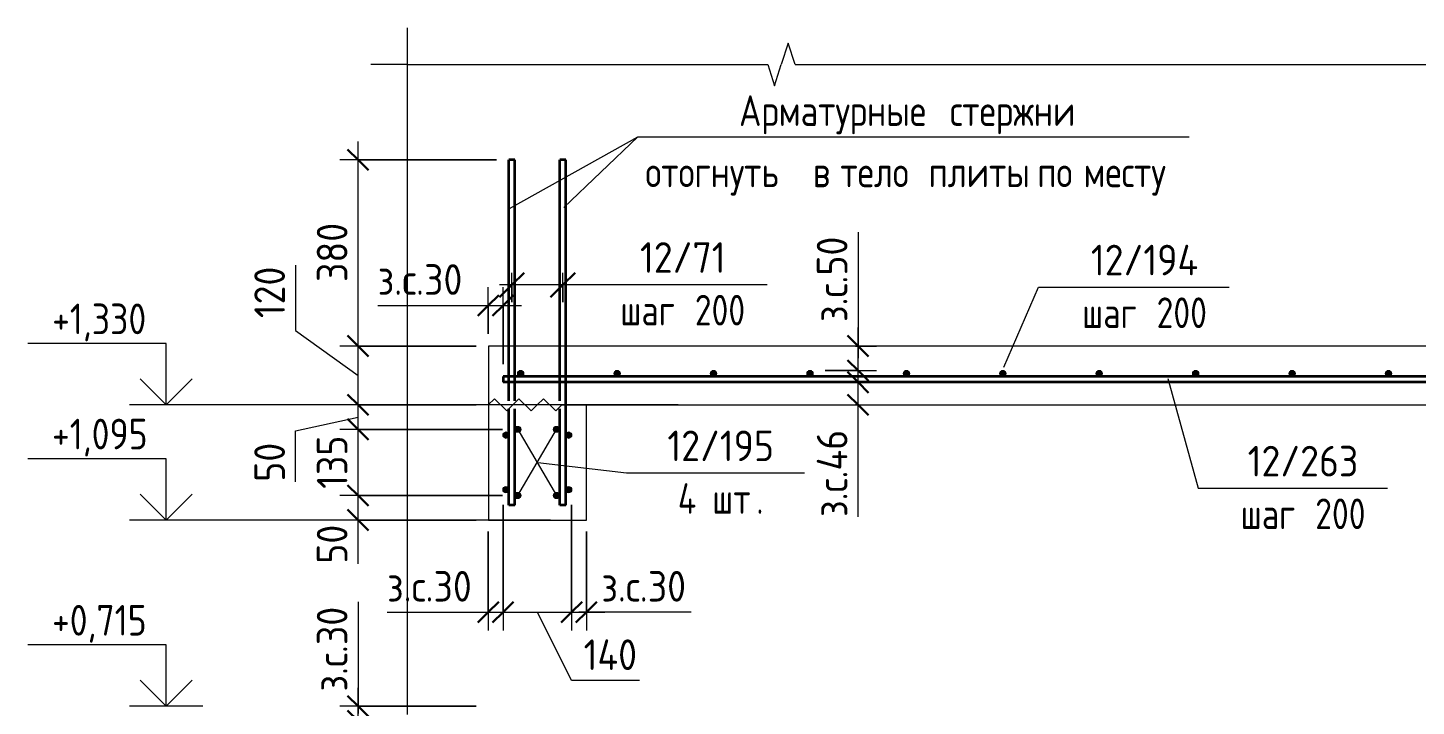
# Model space of a CAD drawing. Header units: millimetres. Extents: x 67134 to 121466, y -4758 to 13821.
# Drawn here: x 103152 to 105986, y 715 to 2099 of the extents above; entities that cross this region are included whole.
import ezdxf

# ---------------------------------------------------------------- set-up
doc = ezdxf.new("R2010")
doc.units = ezdxf.units.MM
for name, color, linetype, lineweight in [('AA_Dim', 7, 'Continuous', 9), ('AA_Dim-25', 7, 'Continuous', 9), ('AA_Linii', 7, 'Continuous', 9), ('AA_Oformlenie', 7, 'Continuous', 9), ('AA_Vinoska', 7, 'Continuous', 9), ('AA_Visotnaya otmetka', 7, 'Continuous', 9), ('AF_Perekritie_Опалубка', 253, 'Continuous', 20), ('AF_Stena_Опалубка', 253, 'Continuous', 20), ('KR_Armatura', 7, 'Continuous', 20), ('KR_Armatura_Tonkie', 7, 'Continuous', 20)]:
    doc.layers.add(name, color=color, linetype=linetype, lineweight=lineweight)
doc.styles.add('GOST Common_1', font='GOST Common.ttf', dxfattribs={"width": 0.85, "height": 62.5})
doc.styles.add('ISOCPEUR_6', font='isocpeur.ttf', dxfattribs={"width": 0.85, "height": 62.5})
doc.styles.add('ISOCPEUR_7', font='isocpeur.ttf', dxfattribs={"width": 0.9, "height": 62.5})
doc.styles.add('ISOCPEUR_8', font='isocpeur.ttf', dxfattribs={"width": 0.8, "height": 62.5})
doc.dimstyles.new('00_Точн_3_знака__прозр__2', dxfattribs={"dimscale": 304.8, "dimtxt": 62.248823, "dimasz": 0.139436, "dimexe": 0.123031, "dimexo": 0.082021, "dimgap": 0.008202, "dimtad": 1, "dimdec": 3, "dimrnd": 0.001, "dimdsep": 46, "dimtxsty": 'ISOCPEUR_7', "dimblk1": 'OBLIQUE', "dimblk2": 'OBLIQUE', "dimsah": 1, "dimcen": 0.09, "dimdle": 0.123031, "dimazin": 0, "dimtfac": 1, "dimtdec": 4, "dimtix": 1, "dimtmove": 1, "dimatfit": 3, "dimfxl": 1, "dimtvp": 1, "dimtolj": 1, "dimtzin": 0, "dimlwd": 18, "dimlwe": 18, "dimarcsym": 2})
doc.dimstyles.new('00_Точн_3_знака__прозр__3', dxfattribs={"dimscale": 304.8, "dimtxt": 62.248823, "dimasz": 0.139436, "dimexe": 0.123031, "dimexo": 0.082021, "dimgap": 0.008202, "dimtad": 1, "dimdec": 3, "dimrnd": 0.001, "dimdsep": 46, "dimtxsty": 'ISOCPEUR_7', "dimblk1": 'OBLIQUE', "dimblk2": 'OBLIQUE', "dimsah": 1, "dimcen": 0.09, "dimdle": 0.123031, "dimazin": 0, "dimtfac": 1, "dimtdec": 4, "dimtix": 1, "dimtmove": 0, "dimatfit": 3, "dimfxl": 1, "dimtvp": 1, "dimtolj": 1, "dimtzin": 0, "dimlwd": 18, "dimlwe": 18, "dimarcsym": 2})
doc.dimstyles.new('10_Раскладка_арматуры_с_засечками', dxfattribs={"dimscale": 304.8, "dimtxt": 0.18, "dimasz": 0.164042, "dimexe": 0.082021, "dimexo": 0, "dimgap": 0, "dimtad": 1, "dimdec": 3, "dimrnd": 0.001, "dimdsep": 46, "dimtxsty": 'ISOCPEUR_8', "dimblk1": 'OBLIQUE', "dimblk2": 'OBLIQUE', "dimsah": 1, "dimcen": 0.09, "dimdle": 0.082021, "dimazin": 0, "dimtfac": 1, "dimtdec": 4, "dimtix": 1, "dimtmove": 0, "dimatfit": 3, "dimfxl": 1, "dimtvp": 1, "dimtolj": 1, "dimtzin": 0, "dimlwd": 18, "dimlwe": 18, "dimarcsym": 2})

# ---------------------------------------------------------------- blocks, each defined once
blk = doc.blocks.new('Последовательность узлов - 3мм масшт20 маскировка-904226-1-1 Армирование')
at = {"layer": 'AA_Oformlenie'}
for p, q in [((-73455.1, 1330), (-73442.6, 1342.5)), ((-73417.6, 1317.5), (-73442.6, 1342.5)), ((-73405.1, 1330), (-73392.6, 1342.5)), ((-73367.6, 1317.5), (-73392.6, 1342.5)), ((-73355.1, 1330), (-73342.6, 1342.5)), ((-73317.6, 1317.5), (-73342.6, 1342.5)), ((-73405.1, 1330), (-73417.6, 1317.5)), ((-73355.1, 1330), (-73367.6, 1317.5)), ((-73305.1, 1330), (-73317.6, 1317.5))]:
    blk.add_line(p, q, dxfattribs=at)
blk = doc.blocks.new('011_Прямоугольник обрыва _ЭлУзла_ - 011_Прямоугольник обрыва _ЭлУзла_-4154538-1-1 Армирование')
at = {"layer": 'AA_Oformlenie'}
for p, q in [((-73620.1, 698), (-73620.1, 2024.5)), ((-73620.1, 2024.5), (-72884.9, 2024.5)), ((-72829.2, 2024.5), (-71359.5, 2024.5))]:
    blk.add_line(p, q, dxfattribs=at)
blk = doc.blocks.new('Высотные отметки - Стрелка вверх-400292-1-1 Армирование')
at = {"layer": 'AA_Vinoska'}
for p, q in [((-70172.5, -2825), (-69890, -2825)), ((-70172.5, -2950), (-70172.5, -2825)), ((-70172.5, -2950), (-70225.6, -2897)), ((-70172.5, -2950), (-70119.5, -2897)), ((-70247.5, -2950), (-70097.5, -2950))]:
    blk.add_line(p, q, dxfattribs=at)
blk = doc.blocks.new('DIMBLOCK73-1-1 Армирование')
at = {"layer": 'AA_Dim-25', "lineweight": 18}
for p, q in [((103826.3, 928.3), (103826.3, 720.1)), ((103826.3, 685), (103826.3, 752.5)), ((104067.1, 715), (103788.8, 715)), ((103826.3, 720.1), (103826.3, 700)), ((103826.3, 715), (104067.1, 715)), ((104109.1, 685), (103788.8, 685)), ((103826.3, 685), (104109.1, 685))]:
    blk.add_line(p, q, dxfattribs=at)
at = {"layer": 'AA_Dim-25', "lineweight": 30}
for p, q in [((103826.3, 715), (103805, 736.3)), ((103826.3, 715), (103847.5, 693.8)), ((103826.3, 685), (103805, 706.3)), ((103826.3, 685), (103847.5, 663.8))]:
    blk.add_line(p, q, dxfattribs=at)
at = {"layer": 'AA_Dim-25', "color": 0, "lineweight": 18, "insert": (103742.1, 745.1), "char_height": 62.5, "width": 219.786, "attachment_point": 1, "rotation": 90, "line_spacing_factor": 1.149209, "style": 'ISOCPEUR_7'}
blk.add_mtext('з.с.30', dxfattribs=at)
blk = doc.blocks.new('_Oblique')
at = {"color": 0, "linetype": 'ByBlock', "lineweight": -2}
blk.add_line((-0.5, -0.5), (0.5, 0.5), dxfattribs=at)
blk = doc.blocks.new('DIMBLOCK74-1-1 Армирование')
at = {"layer": 'AA_Dim-25', "lineweight": 30}
for p, q in [((103826.3, 1145), (103805, 1166.2)), ((103826.3, 1145), (103847.5, 1123.7)), ((103826.3, 1095), (103805, 1116.3)), ((103826.3, 1095), (103847.5, 1073.8))]:
    blk.add_line(p, q, dxfattribs=at)
at = {"layer": 'AA_Dim-25', "lineweight": 18}
for p, q in [((104121.1, 1145), (103788.8, 1145)), ((103826.3, 1057.5), (103826.3, 1145)), ((103826.3, 1145), (104121.1, 1145)), ((103826.3, 1109.8), (103826.3, 1120)), ((103826.3, 1005.8), (103826.3, 1109.8)), ((104067.1, 1095), (103788.8, 1095)), ((103826.3, 1095), (104067.1, 1095))]:
    blk.add_line(p, q, dxfattribs=at)
at = {"layer": 'AA_Dim-25', "color": 0, "lineweight": 18, "insert": (103742.1, 1005.8), "char_height": 62.5, "width": 94.81, "attachment_point": 1, "rotation": 90, "line_spacing_factor": 1.149209, "style": 'ISOCPEUR_7'}
blk.add_mtext('50', dxfattribs=at)
blk = doc.blocks.new('DIMBLOCK75-1-1 Армирование')
at = {"layer": 'AA_Dim-25', "lineweight": 18}
for p, q in [((104121.1, 1280), (103788.8, 1280)), ((103826.3, 1145), (103826.3, 1280)), ((103826.3, 1280), (104121.1, 1280)), ((104121.1, 1145), (103788.8, 1145)), ((103826.3, 1145), (104121.1, 1145))]:
    blk.add_line(p, q, dxfattribs=at)
at = {"layer": 'AA_Dim-25', "lineweight": 30}
for p, q in [((103826.3, 1280), (103805, 1301.2)), ((103826.3, 1280), (103847.5, 1258.7)), ((103826.3, 1145), (103805, 1166.2)), ((103826.3, 1145), (103847.5, 1123.7))]:
    blk.add_line(p, q, dxfattribs=at)
at = {"layer": 'AA_Dim-25', "color": 0, "lineweight": 18, "insert": (103742.1, 1158.6), "char_height": 62.5, "width": 129.286, "attachment_point": 1, "rotation": 90, "line_spacing_factor": 1.149209, "style": 'ISOCPEUR_7'}
blk.add_mtext('135', dxfattribs=at)
blk = doc.blocks.new('DIMBLOCK76-1-1 Армирование')
at = {"layer": 'AA_Dim-25', "lineweight": 30}
for p, q in [((103826.3, 1330), (103805, 1351.3)), ((103826.3, 1330), (103847.5, 1308.8)), ((103826.3, 1280), (103805, 1301.2)), ((103826.3, 1280), (103847.5, 1258.7))]:
    blk.add_line(p, q, dxfattribs=at)
at = {"layer": 'AA_Dim-25', "lineweight": 18}
for p, q in [((103698.8, 1277.1), (103826.3, 1305)), ((104067.1, 1330), (103788.8, 1330)), ((103826.3, 1280), (103826.3, 1330)), ((103826.3, 1330), (104067.1, 1330)), ((103698.8, 1173.1), (103698.8, 1277.1)), ((104121.1, 1280), (103788.8, 1280)), ((103826.3, 1280), (104121.1, 1280))]:
    blk.add_line(p, q, dxfattribs=at)
at = {"layer": 'AA_Dim-25', "color": 0, "lineweight": 18, "insert": (103614.6, 1173.1), "char_height": 62.5, "width": 94.81, "attachment_point": 1, "rotation": 90, "line_spacing_factor": 1.149209, "style": 'ISOCPEUR_7'}
blk.add_mtext('50', dxfattribs=at)
blk = doc.blocks.new('DIMBLOCK77-1-1 Армирование')
at = {"layer": 'AA_Dim-25', "lineweight": 18}
for p, q in [((103698.8, 1614.7), (103698.8, 1481.9)), ((103698.8, 1481.9), (103826.3, 1390)), ((103826.3, 1330), (103826.3, 1487.5)), ((104067.1, 1450), (103788.8, 1450)), ((103826.3, 1450), (104067.1, 1450)), ((104067.1, 1330), (103788.8, 1330)), ((103826.3, 1330), (104067.1, 1330))]:
    blk.add_line(p, q, dxfattribs=at)
at = {"layer": 'AA_Dim-25', "lineweight": 30}
for p, q in [((103826.3, 1450), (103805, 1471.3)), ((103826.3, 1450), (103847.5, 1428.8)), ((103826.3, 1330), (103805, 1351.3)), ((103826.3, 1330), (103847.5, 1308.8))]:
    blk.add_line(p, q, dxfattribs=at)
at = {"layer": 'AA_Dim-25', "color": 0, "lineweight": 18, "insert": (103614.6, 1506.9), "char_height": 62.5, "width": 129.286, "attachment_point": 1, "rotation": 90, "line_spacing_factor": 1.149209, "style": 'ISOCPEUR_7'}
blk.add_mtext('120', dxfattribs=at)
blk = doc.blocks.new('DIMBLOCK78-1-1 Армирование')
at = {"layer": 'AA_Dim-25', "lineweight": 30}
for p, q in [((104846.5, 1376), (104825.2, 1397.3)), ((104846.5, 1376), (104867.7, 1354.8)), ((104846.5, 1330), (104825.2, 1351.3)), ((104846.5, 1330), (104867.7, 1308.8))]:
    blk.add_line(p, q, dxfattribs=at)
at = {"layer": 'AA_Dim-25', "lineweight": 18}
for p, q in [((104846.5, 1292.5), (104846.5, 1413.5)), ((104841.4, 1376), (104884, 1376)), ((104846.5, 1376), (104841.4, 1376)), ((104846.6, 1315.4), (104846.5, 1353)), ((104841.4, 1330), (104884, 1330)), ((104846.5, 1330), (104841.4, 1330)), ((104846.6, 1101.3), (104846.6, 1315.4))]:
    blk.add_line(p, q, dxfattribs=at)
at = {"layer": 'AA_Dim-25', "color": 0, "lineweight": 18, "insert": (104762.4, 1101.3), "char_height": 62.5, "width": 226.969, "attachment_point": 1, "rotation": 90, "line_spacing_factor": 1.149209, "style": 'ISOCPEUR_7'}
blk.add_mtext('з.с.46', dxfattribs=at)
blk = doc.blocks.new('DIMBLOCK79-1-1 Армирование')
at = {"layer": 'AA_Dim-25', "lineweight": 18}
for p, q in [((104092.1, 1475), (104092.1, 1570.1)), ((104122.1, 1413), (104122.1, 1570.1)), ((103866.3, 1532.8), (104074.5, 1532.8)), ((104054.6, 1532.6), (104159.6, 1532.6)), ((104074.5, 1532.8), (104107.1, 1532.6)), ((104092.1, 1532.6), (104092.1, 1475)), ((104122.1, 1532.6), (104122.1, 1413))]:
    blk.add_line(p, q, dxfattribs=at)
at = {"layer": 'AA_Dim-25', "lineweight": 30}
for p, q in [((104092.1, 1532.6), (104070.9, 1511.3)), ((104092.1, 1532.6), (104113.4, 1553.8)), ((104122.1, 1532.6), (104100.9, 1511.3)), ((104122.1, 1532.6), (104143.4, 1553.8))]:
    blk.add_line(p, q, dxfattribs=at)
at = {"layer": 'AA_Dim-25', "color": 0, "lineweight": 18, "insert": (103866.3, 1617), "char_height": 62.5, "width": 219.786, "attachment_point": 1, "line_spacing_factor": 1.149209, "style": 'ISOCPEUR_7'}
blk.add_mtext('з.с.30', dxfattribs=at)
blk = doc.blocks.new('DIMBLOCK80-1-1 Армирование')
at = {"layer": 'AA_Dim-25', "lineweight": 18}
for p, q in [((104846.6, 1682.3), (104846.6, 1474.1)), ((104846.5, 1362.5), (104846.5, 1487.5)), ((104846.6, 1474.1), (104846.5, 1425)), ((104841.4, 1450), (104884, 1450)), ((104846.5, 1450), (104841.4, 1450)), ((104779.4, 1400), (104884, 1400)), ((104846.5, 1400), (104779.4, 1400))]:
    blk.add_line(p, q, dxfattribs=at)
at = {"layer": 'AA_Dim-25', "lineweight": 30}
for p, q in [((104846.5, 1450), (104825.2, 1471.3)), ((104846.5, 1450), (104867.7, 1428.8)), ((104846.5, 1400), (104825.2, 1421.3)), ((104846.5, 1400), (104867.7, 1378.8))]:
    blk.add_line(p, q, dxfattribs=at)
at = {"layer": 'AA_Dim-25', "color": 0, "lineweight": 18, "insert": (104762.4, 1499.1), "char_height": 62.5, "width": 219.786, "attachment_point": 1, "rotation": 90, "line_spacing_factor": 1.149209, "style": 'ISOCPEUR_7'}
blk.add_mtext('з.с.50', dxfattribs=at)
blk = doc.blocks.new('DIMBLOCK82-1-1 Армирование')
at = {"layer": 'AA_Dim-25', "lineweight": 30}
for p, q in [((103826.3, 1830), (103805, 1851.3)), ((103826.3, 1830), (103847.5, 1808.8)), ((103826.3, 1450), (103805, 1471.3)), ((103826.3, 1450), (103847.5, 1428.8))]:
    blk.add_line(p, q, dxfattribs=at)
at = {"layer": 'AA_Dim-25', "lineweight": 18}
for p, q in [((103826.3, 1412.5), (103826.3, 1867.5)), ((104109.1, 1830), (103788.8, 1830)), ((103826.3, 1830), (104109.1, 1830)), ((104067.1, 1450), (103788.8, 1450)), ((103826.3, 1450), (104067.1, 1450))]:
    blk.add_line(p, q, dxfattribs=at)
at = {"layer": 'AA_Dim-25', "color": 0, "lineweight": 18, "insert": (103742.1, 1580.7), "char_height": 62.5, "width": 142.215, "attachment_point": 1, "rotation": 90, "line_spacing_factor": 1.149209, "style": 'ISOCPEUR_7'}
blk.add_mtext('380', dxfattribs=at)
blk = doc.blocks.new('042_М_Арматуры - Диам длина поз _ Комментарий-3662934-1-1 Армирование')
at = {"layer": 'AA_Vinoska'}
blk.add_line((-72259.7, -2790.4), (-71909.7, -2790.4), dxfattribs=at)
blk = doc.blocks.new('DIMBLOCK104-1-1 Армирование')
at = {"layer": 'AA_Dim-25', "lineweight": 30}
for p, q in [((104140.1, 1574.7), (104165.1, 1599.7)), ((104244.1, 1574.7), (104269.1, 1599.7)), ((104140.1, 1574.7), (104115.1, 1549.7)), ((104244.1, 1574.7), (104219.1, 1549.7))]:
    blk.add_line(p, q, dxfattribs=at)
at = {"layer": 'AA_Dim-25', "lineweight": 18}
for p, q in [((104140.1, 1539.4), (104140.1, 1599.7)), ((104244.1, 1539.4), (104244.1, 1599.7)), ((104269.1, 1574.7), (104115.1, 1574.7)), ((104140.1, 1574.7), (104140.1, 1539.4)), ((104244.1, 1574.7), (104244.1, 1539.4))]:
    blk.add_line(p, q, dxfattribs=at)
blk = doc.blocks.new('010_Текст с выноской - Текст 2 строки-4111793-1-1 Армирование')
at = {"layer": 'AA_Vinoska'}
blk.add_line((-73149.9, 1877.1), (-72024.9, 1877.1), dxfattribs=at)
blk = doc.blocks.new('DIMBLOCK107-1-1 Армирование')
at = {"layer": 'AA_Dim-25', "lineweight": 18}
for p, q in [((104122.1, 1126), (104122.1, 869.3)), ((104122.1, 906.8), (104122.1, 1126)), ((104092.1, 1071.6), (104092.1, 869.3)), ((104092.1, 906.8), (104092.1, 1071.6)), ((103885.5, 906.8), (104093.7, 906.8)), ((104054.6, 906.8), (104122.1, 906.8)), ((104093.7, 906.8), (104107.1, 906.8))]:
    blk.add_line(p, q, dxfattribs=at)
at = {"layer": 'AA_Dim-25', "lineweight": 30}
for p, q in [((104092.1, 906.8), (104070.9, 885.6)), ((104092.1, 906.8), (104113.4, 928.1)), ((104122.1, 906.8), (104100.9, 885.6)), ((104122.1, 906.8), (104143.4, 928.1))]:
    blk.add_line(p, q, dxfattribs=at)
at = {"layer": 'AA_Dim-25', "color": 0, "lineweight": 18, "insert": (103885.5, 991), "char_height": 62.5, "width": 219.786, "attachment_point": 1, "line_spacing_factor": 1.149209, "style": 'ISOCPEUR_7'}
blk.add_mtext('з.с.30', dxfattribs=at)
blk = doc.blocks.new('DIMBLOCK108-1-1 Армирование')
at = {"layer": 'AA_Dim-25', "lineweight": 18}
for p, q in [((104122.1, 1126), (104122.1, 869.3)), ((104122.1, 906.8), (104122.1, 1126)), ((104262.1, 1126), (104262.1, 869.3)), ((104262.1, 906.8), (104262.1, 1126)), ((104122.1, 906.8), (104262.1, 906.8)), ((104261.6, 767.2), (104192.1, 906.8)), ((104400.4, 767.2), (104261.6, 767.2))]:
    blk.add_line(p, q, dxfattribs=at)
at = {"layer": 'AA_Dim-25', "lineweight": 30}
for p, q in [((104122.1, 906.8), (104100.9, 885.6)), ((104122.1, 906.8), (104143.4, 928.1)), ((104262.1, 906.8), (104240.9, 885.6)), ((104262.1, 906.8), (104283.4, 928.1))]:
    blk.add_line(p, q, dxfattribs=at)
at = {"layer": 'AA_Dim-25', "color": 0, "lineweight": 18, "insert": (104286.6, 851.4), "char_height": 62.5, "width": 136.469, "attachment_point": 1, "line_spacing_factor": 1.149209, "style": 'ISOCPEUR_7'}
blk.add_mtext('140', dxfattribs=at)
blk = doc.blocks.new('DIMBLOCK109-1-1 Армирование')
at = {"layer": 'AA_Dim-25', "lineweight": 18}
for p, q in [((104262.1, 1126), (104262.1, 869.3)), ((104262.1, 906.8), (104262.1, 1126)), ((104292.1, 1071.6), (104292.1, 869.3)), ((104292.1, 906.8), (104292.1, 1071.6)), ((104262.1, 906.8), (104329.6, 906.8)), ((104297.8, 906.8), (104277.1, 906.8)), ((104505.9, 906.8), (104297.8, 906.8))]:
    blk.add_line(p, q, dxfattribs=at)
at = {"layer": 'AA_Dim-25', "lineweight": 30}
for p, q in [((104262.1, 906.8), (104240.9, 885.6)), ((104262.1, 906.8), (104283.4, 928.1)), ((104292.1, 906.8), (104270.9, 885.6)), ((104292.1, 906.8), (104313.4, 928.1))]:
    blk.add_line(p, q, dxfattribs=at)
at = {"layer": 'AA_Dim-25', "color": 0, "lineweight": 18, "insert": (104322.8, 991), "char_height": 62.5, "width": 219.786, "attachment_point": 1, "line_spacing_factor": 1.149209, "style": 'ISOCPEUR_7'}
blk.add_mtext('з.с.30', dxfattribs=at)

msp = doc.modelspace()

# ---------------------------------------------------------------- hatches: boundary and pattern name
at = {"layer": 'KR_Armatura'}
h = msp.add_hatch(color=256, dxfattribs=at)
edge = h.paths.add_edge_path()
edge.add_arc((104158.1348, 1394), 6, 0, 360)
for points in [[(104155.1348, 1388.8038), (104161.1348, 1388.8038), (104164.1348, 1394), (104161.1348, 1399.1962), (104155.1348, 1399.1962), (104152.1348, 1394)], [(104351.904, 1388.8038), (104357.904, 1388.8038), (104360.904, 1394), (104357.904, 1399.1962), (104351.904, 1399.1962), (104348.904, 1394)], [(104548.6732, 1388.8038), (104554.6732, 1388.8038), (104557.6732, 1394), (104554.6732, 1399.1962), (104548.6732, 1399.1962), (104545.6732, 1394)], [(104745.4425, 1388.8038), (104751.4425, 1388.8038), (104754.4425, 1394), (104751.4425, 1399.1962), (104745.4425, 1399.1962), (104742.4425, 1394)], [(104942.2117, 1388.8038), (104948.2117, 1388.8038), (104951.2117, 1394), (104948.2117, 1399.1962), (104942.2117, 1399.1962), (104939.2117, 1394)], [(105138.9809, 1388.8038), (105144.9809, 1388.8038), (105147.9809, 1394), (105144.9809, 1399.1962), (105138.9809, 1399.1962), (105135.9809, 1394)], [(105335.7501, 1388.8038), (105341.7501, 1388.8038), (105344.7501, 1394), (105341.7501, 1399.1962), (105335.7501, 1399.1962), (105332.7501, 1394)], [(105532.5194, 1388.8038), (105538.5194, 1388.8038), (105541.5194, 1394), (105538.5194, 1399.1962), (105532.5194, 1399.1962), (105529.5194, 1394)], [(105729.2886, 1388.8038), (105735.2886, 1388.8038), (105738.2886, 1394), (105735.2886, 1399.1962), (105729.2886, 1399.1962), (105726.2886, 1394)], [(105926.0578, 1388.8038), (105932.0578, 1388.8038), (105935.0578, 1394), (105932.0578, 1399.1962), (105926.0578, 1399.1962), (105923.0578, 1394)], [(104155.1348, 1274.8038), (104158.1348, 1280), (104155.1348, 1285.1962), (104149.1348, 1285.1962), (104146.1348, 1280), (104149.1348, 1274.8038)], [(104228.1348, 1274.8038), (104234.1348, 1274.8038), (104237.1348, 1280), (104234.1348, 1285.1962), (104228.1348, 1285.1962), (104225.1348, 1280)], [(104128.1348, 1262), (104133.3309, 1265), (104133.3309, 1271), (104128.1348, 1274), (104122.9386, 1271), (104122.9386, 1265)], [(104256.1348, 1262), (104261.3309, 1265), (104261.3309, 1271), (104256.1348, 1274), (104250.9386, 1271), (104250.9386, 1265)], [(104128.1348, 1151), (104133.3309, 1154), (104133.3309, 1160), (104128.1348, 1163), (104122.9386, 1160), (104122.9386, 1154)], [(104256.1348, 1151), (104261.3309, 1154), (104261.3309, 1160), (104256.1348, 1163), (104250.9386, 1160), (104250.9386, 1154)], [(104155.1348, 1139.8038), (104158.1348, 1145), (104155.1348, 1150.1962), (104149.1348, 1150.1962), (104146.1348, 1145), (104149.1348, 1139.8038)], [(104228.1348, 1139.8038), (104234.1348, 1139.8038), (104237.1348, 1145), (104234.1348, 1150.1962), (104228.1348, 1150.1962), (104225.1348, 1145)]]:
    msp.add_hatch(color=256, dxfattribs=at).paths.add_polyline_path(points)
h = msp.add_hatch(color=256, dxfattribs=at)
edge = h.paths.add_edge_path()
edge.add_arc((104354.904, 1394), 6, 0, 360)
h = msp.add_hatch(color=256, dxfattribs=at)
edge = h.paths.add_edge_path()
edge.add_arc((104551.6732, 1394), 6, 0, 360)
h = msp.add_hatch(color=256, dxfattribs=at)
edge = h.paths.add_edge_path()
edge.add_arc((104748.4425, 1394), 6, 0, 360)
h = msp.add_hatch(color=256, dxfattribs=at)
edge = h.paths.add_edge_path()
edge.add_arc((104945.2117, 1394), 6, 0, 360)
h = msp.add_hatch(color=256, dxfattribs=at)
edge = h.paths.add_edge_path()
edge.add_arc((105141.9809, 1394), 6, 0, 360)
h = msp.add_hatch(color=256, dxfattribs=at)
edge = h.paths.add_edge_path()
edge.add_arc((105338.7501, 1394), 6, 0, 360)
h = msp.add_hatch(color=256, dxfattribs=at)
edge = h.paths.add_edge_path()
edge.add_arc((105535.5194, 1394), 6, 0, 360)
h = msp.add_hatch(color=256, dxfattribs=at)
edge = h.paths.add_edge_path()
edge.add_arc((105732.2886, 1394), 6, 0, 360)
h = msp.add_hatch(color=256, dxfattribs=at)
edge = h.paths.add_edge_path()
edge.add_arc((105929.0578, 1394), 6, 0, 360)
h = msp.add_hatch(color=256, dxfattribs=at)
edge = h.paths.add_edge_path()
edge.add_arc((104152.1348, 1280), 6, 0, 360)
h = msp.add_hatch(color=256, dxfattribs=at)
edge = h.paths.add_edge_path()
edge.add_arc((104231.1348, 1280), 6, 0, 360)
h = msp.add_hatch(color=256, dxfattribs=at)
edge = h.paths.add_edge_path()
edge.add_arc((104128.1348, 1268), 6, 0, 360)
h = msp.add_hatch(color=256, dxfattribs=at)
edge = h.paths.add_edge_path()
edge.add_arc((104256.1348, 1268), 6, 0, 360)
h = msp.add_hatch(color=256, dxfattribs=at)
edge = h.paths.add_edge_path()
edge.add_arc((104128.1348, 1157), 6, 0, 360)
h = msp.add_hatch(color=256, dxfattribs=at)
edge = h.paths.add_edge_path()
edge.add_arc((104256.1348, 1157), 6, 0, 360)
h = msp.add_hatch(color=256, dxfattribs=at)
edge = h.paths.add_edge_path()
edge.add_arc((104152.1348, 1145), 6, 0, 360)
h = msp.add_hatch(color=256, dxfattribs=at)
edge = h.paths.add_edge_path()
edge.add_arc((104231.1348, 1145), 6, 0, 360)

# ---------------------------------------------------------------- linework, layer by layer
at = {"layer": 'AA_Linii'}
for p, q in [((104152.1348, 1280), (104231.1348, 1145)), ((104152.1348, 1145), (104231.1348, 1280))]:
    msp.add_line(p, q, dxfattribs=at)
at = {"layer": 'AA_Vinoska'}
for p, q in [((103927.1036, 2024.457), (103927.1036, 2099.457)), ((104703.8783, 2067.7821), (104689.8011, 2024.457)), ((104717.9555, 2024.457), (104703.8783, 2067.7821)), ((103927.1036, 2024.457), (103852.1036, 2024.457)), ((104662.3011, 2024.457), (104676.0511, 1981.1558)), ((104676.0511, 1981.1558), (104689.8011, 2024.457)), ((104135.0167, 1730.7956), (104397.2884, 1877.0588)), ((104246.2889, 1732.6263), (104397.2884, 1877.0588)), ((104213.4405, 1575.5743), (104311.2301, 1575.5743)), ((105143.7903, 1406.6003), (105215.0644, 1570.3379)), ((105215.0644, 1570.3379), (105253.5909, 1570.3379)), ((105478.9709, 1383.4844), (105540.6133, 1160.0306)), ((104192.9991, 1212.1871), (104374.0668, 1191.2513)), ((104374.0668, 1191.2513), (104387.0769, 1191.2513)), ((105540.6133, 1160.0306), (105577.2135, 1160.0306))]:
    msp.add_line(p, q, dxfattribs=at)
at = {"layer": 'AA_Visotnaya otmetka'}
for p, q in [((104479.5282, 1330), (103434.9775, 1330)), ((104479.5282, 1330), (104479.5282, 1330)), ((104219.2411, 1095), (103434.7665, 1095)), ((104219.2411, 1095), (104219.2411, 1095))]:
    msp.add_line(p, q, dxfattribs=at)
at = {"layer": 'AF_Perekritie_Опалубка'}
for p, q in [((104134.1348, 1450), (104092.1348, 1450)), ((104092.1348, 1450), (104092.1348, 1330)), ((104146.1348, 1450), (104134.1348, 1450)), ((104238.1348, 1450), (104146.1348, 1450)), ((104250.1348, 1450), (104238.1348, 1450)), ((106624.1348, 1450), (104250.1348, 1450)), ((104242.1348, 1330), (104250.1348, 1330)), ((104250.1348, 1330), (106582.1348, 1330))]:
    msp.add_line(p, q, dxfattribs=at)
at = {"layer": 'AF_Stena_Опалубка'}
for p, q in [((104092.1348, 1330), (104092.1348, 1095)), ((104250.1348, 1330), (104242.1348, 1330)), ((104292.1348, 1330), (104250.1348, 1330)), ((104292.1348, 1095), (104292.1348, 1330)), ((104092.1348, 1095), (104292.1348, 1095))]:
    msp.add_line(p, q, dxfattribs=at)
at = {"layer": 'KR_Armatura'}
for p, q in [((104155.1348, 1399.1962), (104152.1348, 1394)), ((104152.1348, 1394), (104155.1348, 1388.8038)), ((104161.1348, 1399.1962), (104155.1348, 1399.1962)), ((104155.1348, 1388.8038), (104161.1348, 1388.8038)), ((104164.1348, 1394), (104161.1348, 1399.1962)), ((104161.1348, 1388.8038), (104164.1348, 1394)), ((104351.904, 1399.1962), (104348.904, 1394)), ((104348.904, 1394), (104351.904, 1388.8038)), ((104357.904, 1399.1962), (104351.904, 1399.1962)), ((104351.904, 1388.8038), (104357.904, 1388.8038)), ((104360.904, 1394), (104357.904, 1399.1962)), ((104357.904, 1388.8038), (104360.904, 1394)), ((104548.6732, 1399.1962), (104545.6732, 1394)), ((104545.6732, 1394), (104548.6732, 1388.8038)), ((104554.6732, 1399.1962), (104548.6732, 1399.1962)), ((104548.6732, 1388.8038), (104554.6732, 1388.8038)), ((104557.6732, 1394), (104554.6732, 1399.1962)), ((104554.6732, 1388.8038), (104557.6732, 1394)), ((104745.4425, 1399.1962), (104742.4425, 1394)), ((104742.4425, 1394), (104745.4425, 1388.8038)), ((104751.4425, 1399.1962), (104745.4425, 1399.1962)), ((104745.4425, 1388.8038), (104751.4425, 1388.8038)), ((104754.4425, 1394), (104751.4425, 1399.1962)), ((104751.4425, 1388.8038), (104754.4425, 1394)), ((104942.2117, 1399.1962), (104939.2117, 1394)), ((104939.2117, 1394), (104942.2117, 1388.8038)), ((104948.2117, 1399.1962), (104942.2117, 1399.1962)), ((104942.2117, 1388.8038), (104948.2117, 1388.8038)), ((104951.2117, 1394), (104948.2117, 1399.1962)), ((104948.2117, 1388.8038), (104951.2117, 1394)), ((105138.9809, 1399.1962), (105135.9809, 1394)), ((105135.9809, 1394), (105138.9809, 1388.8038)), ((105144.9809, 1399.1962), (105138.9809, 1399.1962)), ((105138.9809, 1388.8038), (105144.9809, 1388.8038)), ((105147.9809, 1394), (105144.9809, 1399.1962)), ((105144.9809, 1388.8038), (105147.9809, 1394)), ((105335.7501, 1399.1962), (105332.7501, 1394)), ((105332.7501, 1394), (105335.7501, 1388.8038)), ((105341.7501, 1399.1962), (105335.7501, 1399.1962)), ((105335.7501, 1388.8038), (105341.7501, 1388.8038)), ((105344.7501, 1394), (105341.7501, 1399.1962)), ((105341.7501, 1388.8038), (105344.7501, 1394)), ((105532.5194, 1399.1962), (105529.5194, 1394)), ((105529.5194, 1394), (105532.5194, 1388.8038)), ((105538.5194, 1399.1962), (105532.5194, 1399.1962)), ((105532.5194, 1388.8038), (105538.5194, 1388.8038)), ((105541.5194, 1394), (105538.5194, 1399.1962)), ((105538.5194, 1388.8038), (105541.5194, 1394)), ((105729.2886, 1399.1962), (105726.2886, 1394)), ((105726.2886, 1394), (105729.2886, 1388.8038)), ((105735.2886, 1399.1962), (105729.2886, 1399.1962)), ((105729.2886, 1388.8038), (105735.2886, 1388.8038)), ((105738.2886, 1394), (105735.2886, 1399.1962)), ((105735.2886, 1388.8038), (105738.2886, 1394)), ((105926.0578, 1399.1962), (105923.0578, 1394)), ((105923.0578, 1394), (105926.0578, 1388.8038)), ((105932.0578, 1399.1962), (105926.0578, 1399.1962)), ((105926.0578, 1388.8038), (105932.0578, 1388.8038)), ((105935.0578, 1394), (105932.0578, 1399.1962)), ((105932.0578, 1388.8038), (105935.0578, 1394)), ((104149.1348, 1285.1962), (104146.1348, 1280)), ((104146.1348, 1280), (104149.1348, 1274.8038)), ((104155.1348, 1285.1962), (104149.1348, 1285.1962)), ((104158.1348, 1280), (104155.1348, 1285.1962)), ((104155.1348, 1274.8038), (104158.1348, 1280)), ((104228.1348, 1285.1962), (104225.1348, 1280)), ((104225.1348, 1280), (104228.1348, 1274.8038)), ((104234.1348, 1285.1962), (104228.1348, 1285.1962)), ((104237.1348, 1280), (104234.1348, 1285.1962)), ((104234.1348, 1274.8038), (104237.1348, 1280)), ((104128.1348, 1274), (104122.9386, 1271)), ((104122.9386, 1271), (104122.9386, 1265)), ((104122.9386, 1265), (104128.1348, 1262)), ((104133.3309, 1271), (104128.1348, 1274)), ((104128.1348, 1262), (104133.3309, 1265)), ((104133.3309, 1265), (104133.3309, 1271)), ((104149.1348, 1274.8038), (104155.1348, 1274.8038)), ((104228.1348, 1274.8038), (104234.1348, 1274.8038)), ((104256.1348, 1274), (104250.9386, 1271)), ((104250.9386, 1271), (104250.9386, 1265)), ((104250.9386, 1265), (104256.1348, 1262)), ((104261.3309, 1271), (104256.1348, 1274)), ((104256.1348, 1262), (104261.3309, 1265)), ((104261.3309, 1265), (104261.3309, 1271)), ((104128.1348, 1163), (104122.9386, 1160)), ((104133.3309, 1160), (104128.1348, 1163)), ((104256.1348, 1163), (104250.9386, 1160)), ((104261.3309, 1160), (104256.1348, 1163)), ((104122.9386, 1160), (104122.9386, 1154)), ((104122.9386, 1154), (104128.1348, 1151)), ((104128.1348, 1151), (104133.3309, 1154)), ((104133.3309, 1154), (104133.3309, 1160)), ((104149.1348, 1150.1962), (104146.1348, 1145)), ((104146.1348, 1145), (104149.1348, 1139.8038)), ((104155.1348, 1150.1962), (104149.1348, 1150.1962)), ((104149.1348, 1139.8038), (104155.1348, 1139.8038)), ((104158.1348, 1145), (104155.1348, 1150.1962)), ((104155.1348, 1139.8038), (104158.1348, 1145)), ((104228.1348, 1150.1962), (104225.1348, 1145)), ((104225.1348, 1145), (104228.1348, 1139.8038)), ((104234.1348, 1150.1962), (104228.1348, 1150.1962)), ((104228.1348, 1139.8038), (104234.1348, 1139.8038)), ((104237.1348, 1145), (104234.1348, 1150.1962)), ((104234.1348, 1139.8038), (104237.1348, 1145)), ((104250.9386, 1160), (104250.9386, 1154)), ((104250.9386, 1154), (104256.1348, 1151)), ((104256.1348, 1151), (104261.3309, 1154)), ((104261.3309, 1154), (104261.3309, 1160))]:
    msp.add_line(p, q, dxfattribs=at)
for centre in [(104158.1348, 1394), (104354.904, 1394), (104551.6732, 1394), (104748.4425, 1394), (104945.2117, 1394), (105141.9809, 1394), (105338.7501, 1394), (105535.5194, 1394), (105732.2886, 1394), (105929.0578, 1394), (104152.1348, 1280), (104231.1348, 1280), (104128.1348, 1268), (104256.1348, 1268), (104128.1348, 1157), (104256.1348, 1157), (104152.1348, 1145), (104231.1348, 1145)]:
    msp.add_circle(centre, 6, dxfattribs=at)
at = {"layer": 'KR_Armatura_Tonkie', "lineweight": 35}
for p, q in [((104146.1348, 1830), (104134.1348, 1830)), ((104134.1348, 1338), (104134.1348, 1830)), ((104146.1348, 1338), (104146.1348, 1830)), ((104250.1348, 1830), (104238.1348, 1830)), ((104238.1348, 1338), (104238.1348, 1830)), ((104250.1348, 1125), (104250.1348, 1830)), ((106752.1348, 1388), (104122.1348, 1388)), ((104122.1348, 1388), (104122.1348, 1376)), ((106752.1348, 1376), (104122.1348, 1376)), ((104134.1348, 1125), (104134.1348, 1322)), ((104146.1348, 1125), (104146.1348, 1322)), ((104238.1348, 1125), (104238.1348, 1322)), ((104146.1348, 1125), (104134.1348, 1125)), ((104250.1348, 1125), (104238.1348, 1125))]:
    msp.add_line(p, q, dxfattribs=at)

# ---------------------------------------------------------------- block references
at = {"layer": 'AA_Oformlenie'}
for name in ['011_Прямоугольник обрыва _ЭлУзла_ - 011_Прямоугольник обрыва _ЭлУзла_-4154538-1-1 Армирование', 'Последовательность узлов - 3мм масшт20 маскировка-904226-1-1 Армирование']:
    msp.add_blockref(name, (177547.1964, 0), dxfattribs=at)
at = {"layer": 'AA_Vinoska'}
for name, p in [('010_Текст с выноской - Текст 2 строки-4111793-1-1 Армирование', (177547.1964, 0)), ('042_М_Арматуры - Диам длина поз _ Комментарий-3662934-1-1 Армирование', (176570.9167, 4365.9735)), ('042_М_Арматуры - Диам длина поз _ Комментарий-3662934-1-1 Армирование', (177513.2775, 4360.7371)), ('042_М_Арматуры - Диам длина поз _ Комментарий-3662934-1-1 Армирование', (176646.7635, 3981.6505)), ('042_М_Арматуры - Диам длина поз _ Комментарий-3662934-1-1 Армирование', (177836.9001, 3950.4298))]:
    msp.add_blockref(name, p, dxfattribs=at)
at = {"layer": 'AA_Visotnaya otmetka', "extrusion": (0, 0, -1)}
for p in [(-33262.4321, 4280), (-33262.2211, 4045), (-33262.2211, 3665)]:
    msp.add_blockref('Высотные отметки - Стрелка вверх-400292-1-1 Армирование', p, dxfattribs=at)

# ---------------------------------------------------------------- texts
at = {"layer": 'AA_Vinoska', "char_height": 62.5, "attachment_point": 1}
for s, insert, width, style in [('Арматурные', (104603.7517, 1961.6164), 499.15068, 'GOST Common_1'), ('\\fGOST Common|b0|i0|c204|p34|;\\W.85; ', (105015.5922, 1961.6164), 22.146617, 'GOST Common_1'), ('стержни', (105033.865, 1961.6164), 339.013602, 'GOST Common_1'), ('отогнуть', (104412.6079, 1836.6164), 391.824766, 'GOST Common_1'), ('\\fGOST Common|b0|i0|c204|p34|;\\W.85; ', (104735.8957, 1836.6164), 22.146617, 'GOST Common_1'), ('\\fGOST Common|b0|i0|c204|p34|;\\W.85;в', (104754.1685, 1836.6164), 45.99682, 'GOST Common_1'), ('\\fGOST Common|b0|i0|c204|p34|;\\W.85; ', (104792.1197, 1836.6164), 22.146617, 'GOST Common_1'), ('тело', (104810.3924, 1836.6164), 195.912383, 'GOST Common_1'), ('\\fGOST Common|b0|i0|c204|p34|;\\W.85; ', (104972.0363, 1836.6164), 22.146617, 'GOST Common_1'), ('плиты', (104990.3091, 1836.6164), 247.019961, 'GOST Common_1'), ('\\fGOST Common|b0|i0|c204|p34|;\\W.85; ', (105194.121, 1836.6164), 22.146617, 'GOST Common_1'), ('по', (105212.3937, 1836.6164), 91.993641, 'GOST Common_1'), ('\\fGOST Common|b0|i0|c204|p34|;\\W.85; ', (105288.2961, 1836.6164), 22.146617, 'GOST Common_1'), ('месту', (105306.5689, 1836.6164), 240.205617, 'GOST Common_1'), ('12/71', (104401.6461, 1661.9269), 214.651828, 'ISOCPEUR_7'), ('12/194', (105321.7319, 1656.6905), 268.765734, 'ISOCPEUR_7'), ('шаг', (104361.2711, 1554.4506), 145.907125, 'ISOCPEUR_8'), (' 200', (104481.6565, 1554.4506), 166.751, 'ISOCPEUR_8'), ('шаг', (105303.6319, 1549.2142), 145.907125, 'ISOCPEUR_8'), (' 200', (105424.0173, 1549.2142), 166.751, 'ISOCPEUR_8'), ('12/195', (104457.4679, 1277.6038), 263.354344, 'ISOCPEUR_7'), ('12/263', (105641.642, 1246.3832), 277.784719, 'ISOCPEUR_7'), ('4 ', (104478.8179, 1170.1275), 84.978875, 'ISOCPEUR_8'), ('шт', (104548.9325, 1170.1275), 109.0295, 'ISOCPEUR_8'), (' 200', (105747.6399, 1138.9069), 166.751, 'ISOCPEUR_8'), ('\\fISOCPEUR|b0|i0|c204|p34|;\\W.8;.', (104638.8908, 1170.1275), 17.637125, 'ISOCPEUR_8'), ('шаг', (105627.2545, 1138.9069), 145.907125, 'ISOCPEUR_8')]:
    msp.add_mtext(s, dxfattribs=dict(at, insert=insert, width=width, style=style))
at = {"layer": 'AA_Visotnaya otmetka', "char_height": 62.5, "width": 229.30959, "attachment_point": 1, "line_spacing_factor": 1.149209, "style": 'ISOCPEUR_6'}
for s, insert in [('+1,330', (103201.9318, 1536.6535)), ('+1,095', (103201.7209, 1301.6535)), ('+0,715', (103201.7209, 921.6535))]:
    msp.add_mtext(s, dxfattribs=dict(at, insert=insert))

# ---------------------------------------------------------------- dimensions: what is measured, and where the dimension line sits
at = {"layer": 'AA_Dim', "lineweight": 18}
for base, p1, p2, override, picture, middle in [((103826.2915, 1830), (104092.1348, 1450), (104134.1348, 1830), {"dimpost": '<>', "dimfxl": 382.314007}, 'DIMBLOCK82-1-1 Армирование', (103792.5415, 1640)), ((103826.2915, 1280), (104146.1348, 1145), (104146.1348, 1280), {"dimpost": '<>', "dimfxl": 135}, 'DIMBLOCK75-1-1 Армирование', (103792.5415, 1212.5))]:
    dim = msp.add_linear_dim(base=base, p1=p1, p2=p2, angle=90, dimstyle='00_Точн_3_знака__прозр__3', override=override, dxfattribs=at)
    dim.commit()
    dim.dimension.update_dxf_attribs({"geometry": picture, "text_midpoint": middle})
for base, p1, p2, override, picture, middle in [((104846.4687, 1450), (104754.4425, 1400), (104816.4166, 1450), {"dimpost": 'з.с.<>', "dimfxl": 79.629143}, 'DIMBLOCK80-1-1 Армирование', (104804.1131, 1609.031)), ((103826.2915, 1450), (104092.1348, 1330), (104092.1348, 1450), {"dimpost": '<>', "dimfxl": 120}, 'DIMBLOCK77-1-1 Армирование', (103656.3047, 1571.581)), ((104846.4687, 1376), (104816.4166, 1330), (104816.4166, 1376), {"dimpost": 'з.с.<>', "dimfxl": 46}, 'DIMBLOCK78-1-1 Армирование', (104804.1131, 1214.7827)), ((103826.2915, 1330), (104146.1348, 1280), (104092.1348, 1330), {"dimpost": '<>', "dimfxl": 73.593478}, 'DIMBLOCK76-1-1 Армирование', (103656.3047, 1220.4711)), ((103826.2915, 1145), (104092.1348, 1095), (104146.1348, 1145), {"dimpost": '<>', "dimfxl": 73.593478}, 'DIMBLOCK74-1-1 Армирование', (103783.8047, 1053.1745)), ((103826.2915, 715), (104134.1348, 685), (104092.1348, 715), {"dimpost": 'з.с.<>', "dimfxl": 51.613952}, 'DIMBLOCK73-1-1 Армирование', (103783.8047, 855.0232))]:
    dim = msp.add_linear_dim(base=base, p1=p1, p2=p2, angle=90, dimstyle='00_Точн_3_знака__прозр__2', override=override, dxfattribs=at)
    dim.commit()
    dim.dimension.update_dxf_attribs({"geometry": picture, "text_midpoint": middle, "dimtype": 160, "text_rotation": 90})
for base, p1, p2, override, picture, middle in [((104122.1348, 1532.5843), (104092.1348, 1450), (104122.1348, 1388), {"dimpost": 'з.с.<>', "dimfxl": 68.876701}, 'DIMBLOCK79-1-1 Армирование', (103976.189, 1575.3331)), ((104122.1348, 906.8077), (104092.1348, 1096.6391), (104122.1348, 1151), {"dimpost": 'з.с.<>', "dimfxl": 62.089554}, 'DIMBLOCK107-1-1 Армирование', (103995.4217, 949.2946)), ((104262.1348, 906.8077), (104122.1348, 1151), (104262.1348, 1151), {"dimpost": '<>', "dimfxl": 140}, 'DIMBLOCK108-1-1 Армирование', (104354.8746, 809.7156)), ((104292.1348, 906.8077), (104262.1348, 1151), (104292.1348, 1096.6391), {"dimpost": 'з.с.<>', "dimfxl": 62.089554}, 'DIMBLOCK109-1-1 Армирование', (104432.6456, 949.2946))]:
    dim = msp.add_linear_dim(base=base, p1=p1, p2=p2, dimstyle='00_Точн_3_знака__прозр__2', override=override, dxfattribs=at)
    dim.commit()
    dim.dimension.update_dxf_attribs({"geometry": picture, "text_midpoint": middle, "dimtype": 160})
dim = msp.add_linear_dim(base=(104140.1348, 1574.7274), p1=(104244.1348, 1539.372), p2=(104140.1348, 1539.372), dimstyle='10_Раскладка_арматуры_с_засечками', override={"dimpost": '<>', "dimfxl": 104}, dxfattribs=at)
dim.commit()
dim.dimension.update_dxf_attribs({"geometry": 'DIMBLOCK104-1-1 Армирование', "text_midpoint": (104192.1348, 1605.9774)})

doc.saveas('drawing.dxf')
